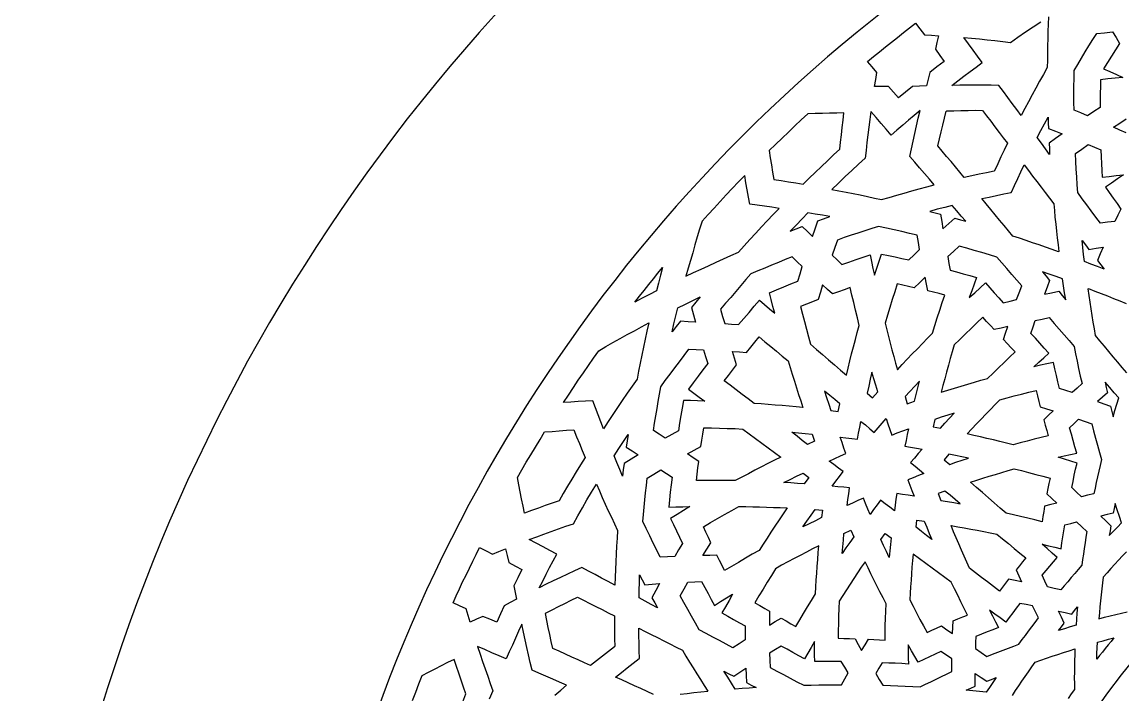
# Model space of a CAD drawing. Extents: x -250 to 250, y -250 to 250.
# Drawn here: x -250 to -99.2, y 74.8 to 166.9 of the extents above; entities that cross this region are included whole.
import ezdxf

# ---------------------------------------------------------------- set-up
doc = ezdxf.new("R2010")
doc.units = 0
doc.header["$MEASUREMENT"] = 0
doc.layers.add('LAYER_1', color=18, linetype='CONTINUOUS')
doc.layers.add('LAYER_2', color=174, linetype='CONTINUOUS')

msp = doc.modelspace()

# ---------------------------------------------------------------- linework, layer by layer
at = {"layer": 'LAYER_1'}
msp.add_lwpolyline([(0, 250, 0.414214), (-250, 0, 0.414214), (0, -250, 0.414214), (250, 0, 0.414214)], format="xyb", close=True, dxfattribs=at)
for points in [[(-109.42, 167.64), (-109.45, 166.64), (-109.48, 165.64), (-109.51, 164.65), (-109.53, 163.66), (-109.55, 162.67), (-109.56, 161.68), (-109.57, 160.69), (-110.09, 159.74), (-110.62, 158.8), (-111.13, 157.86), (-111.65, 156.92), (-112.16, 155.98), (-112.67, 155.05), (-113.15, 154.1), (-113.76, 154.92), (-114.37, 155.75), (-114.98, 156.58), (-115.59, 157.41), (-116.2, 158.24), (-117.26, 158.25), (-118.33, 158.25), (-119.4, 158.26), (-120.48, 158.26), (-121.56, 158.25), (-122.65, 158.24), (-121.82, 158.87), (-120.99, 159.49), (-120.16, 160.12), (-119.32, 160.74), (-118.49, 161.37), (-119.12, 162.22), (-119.75, 163.08), (-120.38, 163.94), (-121.01, 164.79), (-119.95, 164.7), (-118.88, 164.6), (-117.81, 164.48), (-116.74, 164.37), (-115.68, 164.24), (-114.63, 164.12), (-113.6, 164.84), (-112.57, 165.57), (-111.52, 166.26), (-110.47, 166.95)], [(-98.78, 151.71), (-99.65, 152.1), (-100.52, 152.49), (-99.65, 153.06), (-98.79, 153.63)], [(-98.7, 118.81), (-99.31, 119.55), (-99.92, 120.28), (-100.53, 121.02), (-101.14, 121.75), (-101.75, 122.48), (-102.36, 123.22), (-102.97, 123.95), (-103.13, 124.86), (-103.28, 125.77), (-103.43, 126.67), (-103.57, 127.59), (-103.71, 128.5), (-103.85, 129.42), (-103.98, 130.34), (-103.92, 130.31), (-103.93, 130.38), (-103.07, 130.04), (-102.2, 129.71), (-101.34, 129.37), (-100.49, 129.03), (-99.64, 128.68), (-98.78, 128.32)], [(-98.72, 94.31), (-99.27, 93.74), (-99.81, 93.17), (-100.33, 92.59), (-100.86, 92.01), (-101.39, 91.42), (-101.92, 90.84), (-102.03, 90.03), (-102.12, 89.2), (-102.2, 88.38), (-102.28, 87.56), (-102.36, 86.74), (-102.43, 85.93), (-102.5, 85.12), (-101.72, 85.32), (-100.95, 85.51), (-100.17, 85.71), (-99.4, 85.89), (-98.64, 86.08)], [(-177.02, 74.64), (-176.22, 75.34), (-175.42, 76.03), (-176.37, 76.44), (-177.31, 76.85), (-178.25, 77.26), (-179.2, 77.67), (-180.14, 78.08), (-180.38, 79.11), (-180.62, 80.15), (-180.86, 81.19), (-181.1, 82.24), (-181.33, 83.3), (-181.56, 84.36), (-181.99, 83.41), (-182.42, 82.46), (-182.84, 81.51), (-183.27, 80.57), (-183.7, 79.62), (-184.67, 80.04), (-185.65, 80.46), (-186.62, 80.89), (-187.6, 81.31), (-187.26, 80.28), (-186.92, 79.26), (-186.57, 78.25), (-186.22, 77.24), (-185.87, 76.24), (-185.52, 75.24), (-186, 74.07)], [(-163.51, 74.75), (-164.38, 75.15), (-165.25, 75.55), (-166.11, 75.94), (-166.98, 76.34), (-167.85, 76.74), (-168.72, 77.13), (-167.91, 77.77), (-167.11, 78.41), (-166.3, 79.03), (-165.47, 79.65), (-165.47, 79.69), (-165.44, 79.71), (-165.46, 80.73), (-165.48, 81.76), (-165.5, 82.79), (-165.51, 83.82), (-164.66, 83.39), (-163.81, 82.96), (-162.96, 82.53), (-162.11, 82.1), (-161.26, 81.67), (-160.41, 81.23), (-159.55, 80.8), (-159.06, 79.99), (-158.57, 79.18), (-158.07, 78.37), (-157.57, 77.57), (-157.07, 76.77), (-156.56, 75.98), (-156.06, 75.19), (-156.12, 75.18), (-156.09, 75.13), (-157.03, 75.03), (-157.97, 74.94), (-158.91, 74.83), (-159.84, 74.72)], [(-114.34, 74.6), (-113.91, 75.26), (-113.48, 75.91), (-113.05, 76.57), (-112.6, 77.22), (-112.15, 77.86), (-111.69, 78.51), (-111.24, 79.15), (-110.47, 79.43), (-109.69, 79.71), (-108.91, 79.97), (-108.12, 80.23), (-107.34, 80.49), (-106.56, 80.74), (-105.79, 80.98), (-105.81, 80.18), (-105.83, 79.38), (-105.85, 78.59), (-105.86, 77.8), (-105.88, 77.01), (-105.87, 76.22), (-105.86, 75.43), (-106.3, 74.81), (-106.73, 74.19)], [(-189.61, 73.73), (-189.2, 74.81), (-189.53, 75.75), (-189.86, 76.69), (-190.18, 77.64), (-190.5, 78.59), (-190.82, 79.54), (-191.71, 79.1), (-192.59, 78.65), (-193.48, 78.2), (-194.37, 77.74), (-195.26, 77.28), (-195.69, 76.15), (-196.12, 75.01), (-196.55, 73.88)]]:
    msp.add_lwpolyline(points, dxfattribs=at)
for points in [[(-126.14, 158.17), (-127.08, 158.14), (-128.03, 158.1), (-128.99, 157.33), (-129.94, 156.55), (-130.63, 157.31), (-131.31, 158.07), (-132.26, 158.08), (-133.22, 158.1), (-133.07, 159.05), (-132.92, 160.01), (-133.55, 160.77), (-134.18, 161.53), (-133.37, 162.2), (-132.55, 162.85), (-131.74, 163.51), (-130.92, 164.16), (-130.1, 164.82), (-129.28, 165.48), (-128.45, 166.12), (-127.62, 166.75), (-127.01, 165.97), (-126.41, 165.18), (-125.45, 165.12), (-124.49, 165.05), (-124.69, 164.12), (-124.88, 163.18), (-124.29, 162.35), (-123.7, 161.51), (-124.69, 160.77), (-125.65, 160.01), (-125.9, 159.09)], [(-99.68, 164), (-100.23, 163.13), (-100.78, 162.25), (-101.33, 161.38), (-101.87, 160.52), (-100.99, 160.12), (-100.11, 159.72), (-99.23, 159.32), (-100.26, 159.23), (-101.28, 159.14), (-102.3, 159.02), (-102.31, 158.07), (-102.32, 157.11), (-102.33, 156.16), (-102.33, 155.22), (-103.19, 154.65), (-104.06, 154.08), (-104.98, 154.46), (-105.9, 154.83), (-105.92, 155.93), (-105.92, 157.01), (-105.92, 158.09), (-105.91, 159.18), (-105.9, 160.27), (-105.4, 161.12), (-104.9, 161.97), (-104.39, 162.82), (-103.88, 163.68), (-103.35, 164.51), (-102.81, 165.35), (-101.72, 165.46), (-100.63, 165.56), (-100.16, 164.78)], [(-147.04, 145.34), (-146.04, 145.19), (-145.03, 145.03), (-144.02, 144.86), (-143.02, 144.69), (-142.19, 145.5), (-141.36, 146.3), (-140.52, 147.11), (-139.69, 147.91), (-138.85, 148.7), (-138, 149.48), (-137.89, 150.47), (-137.78, 151.47), (-137.66, 152.46), (-137.54, 153.46), (-137.42, 154.47), (-138.4, 154.45), (-139.39, 154.43), (-140.38, 154.4), (-141.38, 154.37), (-142.38, 154.34), (-143.27, 153.52), (-144.16, 152.69), (-145.03, 151.84), (-145.9, 151), (-146.78, 150.15), (-147.65, 149.31), (-147.51, 148.32), (-147.36, 147.33), (-147.2, 146.33)], [(-139.09, 143.98), (-138.11, 143.79), (-137.13, 143.6), (-136.16, 143.4), (-135.19, 143.21), (-134.22, 143), (-133.24, 142.79), (-132.27, 142.57), (-131.24, 142.87), (-130.2, 143.18), (-129.17, 143.48), (-128.15, 143.77), (-127.12, 144.07), (-126.08, 144.34), (-125.05, 144.6), (-125.72, 145.38), (-126.39, 146.16), (-127.07, 146.93), (-127.74, 147.71), (-128.41, 148.49), (-128.19, 149.53), (-127.96, 150.58), (-127.72, 151.63), (-127.49, 152.68), (-127.24, 153.74), (-126.98, 154.78), (-127.79, 154.12), (-128.58, 153.45), (-129.37, 152.77), (-130.16, 152.1), (-130.95, 151.42), (-131.64, 152.23), (-132.34, 153.03), (-133.03, 153.83), (-133.73, 154.64), (-133.88, 153.58), (-134.02, 152.52), (-134.15, 151.46), (-134.27, 150.4), (-134.39, 149.33), (-134.5, 148.27), (-135.43, 147.43), (-136.36, 146.58), (-137.28, 145.73), (-138.19, 144.85)], [(-116.85, 146.52), (-116.86, 146.48), (-117.88, 146.27), (-118.9, 146.05), (-119.93, 145.83), (-120.95, 145.59), (-121.55, 146.32), (-122.15, 147.05), (-122.76, 147.78), (-123.36, 148.5), (-123.97, 149.23), (-124.57, 149.96), (-124.36, 150.91), (-124.13, 151.85), (-123.89, 152.79), (-123.65, 153.74), (-123.41, 154.69), (-123.37, 154.69), (-123.35, 154.74), (-122.37, 154.77), (-121.4, 154.79), (-120.43, 154.81), (-119.45, 154.82), (-118.47, 154.81), (-117.9, 154.06), (-117.32, 153.31), (-116.75, 152.56), (-116.17, 151.8), (-115.6, 151.05), (-115.02, 150.3), (-115.49, 149.37), (-115.93, 148.42), (-116.37, 147.48), (-116.81, 146.53)], [(-109.33, 150.33), (-109.29, 149.55), (-109.25, 148.77), (-109.81, 149.54), (-110.37, 150.31), (-110.94, 151.07), (-110.46, 152.03), (-109.96, 152.96), (-109.46, 153.89), (-109.44, 153.11), (-109.41, 152.34), (-108.47, 151.97), (-107.53, 151.6), (-108.43, 150.97)], [(-99.16, 145.99), (-99.98, 145.42), (-100.79, 144.85), (-101.6, 144.28), (-101.08, 143.53), (-100.55, 142.78), (-100.02, 142.04), (-99.5, 141.29), (-99.92, 140.43), (-100.33, 139.58), (-101.33, 139.47), (-102.31, 139.33), (-102.93, 140.17), (-103.55, 141.02), (-104.17, 141.86), (-104.79, 142.7), (-105.4, 143.54), (-105.48, 144.61), (-105.55, 145.68), (-105.61, 146.75), (-105.66, 147.81), (-105.71, 148.89), (-104.84, 149.5), (-103.96, 150.12), (-103.1, 149.76), (-102.23, 149.4), (-102.2, 148.45), (-102.16, 147.51), (-102.12, 146.57), (-102.07, 145.64), (-101.1, 145.76), (-100.13, 145.88)], [(-108.04, 135.47), (-108.03, 135.41), (-108.91, 135.73), (-109.8, 136.05), (-110.69, 136.36), (-111.59, 136.67), (-112.48, 136.98), (-113.39, 137.28), (-114.28, 137.57), (-114.89, 138.31), (-115.5, 139.04), (-116.11, 139.78), (-116.72, 140.51), (-117.33, 141.24), (-117.94, 141.98), (-118.55, 142.71), (-117.54, 142.93), (-116.54, 143.14), (-115.53, 143.35), (-114.53, 143.55), (-114.51, 143.59), (-114.47, 143.6), (-114.05, 144.53), (-113.63, 145.47), (-113.19, 146.4), (-112.75, 147.33), (-112.17, 146.57), (-111.59, 145.81), (-111.01, 145.05), (-110.43, 144.3), (-109.85, 143.54), (-109.27, 142.78), (-108.69, 142.02), (-108.6, 141.08), (-108.52, 140.15), (-108.42, 139.21), (-108.31, 138.26), (-108.2, 137.32), (-108.09, 136.39), (-107.98, 135.45)], [(-159.06, 132.09), (-158.03, 132.57), (-157, 133.05), (-155.97, 133.52), (-154.95, 133.99), (-153.93, 134.46), (-152.91, 134.92), (-151.88, 135.36), (-151.09, 136.23), (-150.3, 137.1), (-149.51, 137.96), (-148.72, 138.83), (-147.92, 139.69), (-147.1, 140.53), (-146.28, 141.37), (-147.29, 141.52), (-148.3, 141.66), (-149.32, 141.8), (-150.33, 141.94), (-150.51, 142.92), (-150.68, 143.9), (-150.85, 144.89), (-151.02, 145.88), (-151.87, 145), (-152.72, 144.12), (-153.56, 143.23), (-154.38, 142.33), (-155.21, 141.42), (-156.03, 140.52), (-156.85, 139.61), (-157.2, 138.54), (-157.52, 137.46), (-157.83, 136.38), (-158.14, 135.3), (-158.45, 134.23), (-158.76, 133.16)], [(-122.23, 140.04), (-121.48, 139.82), (-120.73, 139.61), (-121.35, 140.33), (-121.97, 141.05), (-122.6, 141.77), (-123.63, 141.51), (-124.66, 141.25), (-125.68, 140.97), (-124.93, 140.77), (-124.18, 140.58), (-124.03, 139.57), (-123.88, 138.57), (-123.06, 139.31)], [(-144.79, 138.25), (-143.96, 138.56), (-143.14, 138.87), (-142.44, 138.2), (-141.75, 137.52), (-141.39, 138.59), (-141.02, 139.66), (-140.21, 139.96), (-139.38, 140.25), (-140.38, 140.43), (-141.37, 140.6), (-142.36, 140.76), (-143.17, 139.93), (-143.98, 139.09)], [(-137.71, 133.67), (-136.74, 134.02), (-135.77, 134.36), (-134.8, 134.7), (-133.82, 135.02), (-133.64, 134.09), (-133.45, 133.15), (-133.25, 132.2), (-132.94, 133.18), (-132.6, 134.15), (-132.26, 135.12), (-131.33, 134.92), (-130.4, 134.72), (-129.48, 134.51), (-128.56, 134.3), (-127.81, 135.02), (-127.06, 135.74), (-127.22, 136.71), (-127.38, 137.69), (-128.44, 137.95), (-129.5, 138.21), (-130.56, 138.45), (-131.62, 138.68), (-132.69, 138.91), (-133.62, 138.61), (-134.56, 138.3), (-135.51, 138), (-136.45, 137.69), (-137.4, 137.37), (-138.33, 137.04), (-138.68, 135.99), (-139.02, 134.95), (-138.36, 134.31)], [(-120.26, 129.16), (-119.52, 129.82), (-118.79, 130.49), (-118.05, 131.16), (-117.44, 130.48), (-116.83, 129.8), (-116.22, 129.12), (-115.61, 128.44), (-114.68, 128.67), (-113.77, 128.88), (-113.42, 129.81), (-113.07, 130.75), (-113.75, 131.54), (-114.43, 132.33), (-115.12, 133.12), (-115.8, 133.91), (-116.48, 134.7), (-117.51, 135.01), (-118.54, 135.32), (-119.57, 135.62), (-120.6, 135.91), (-121.63, 136.2), (-122.43, 135.48), (-123.22, 134.76), (-123.06, 133.83), (-122.9, 132.91), (-121.99, 132.66), (-121.08, 132.42), (-120.18, 132.17), (-119.28, 131.92), (-119.61, 131), (-119.93, 130.07)], [(-102.72, 134.22), (-102.26, 133.62), (-101.8, 133.03), (-102.7, 133.39), (-103.59, 133.75), (-104.49, 134.09), (-104.6, 135.05), (-104.71, 136), (-104.81, 136.96), (-104.35, 136.36), (-103.9, 135.76), (-102.9, 135.9), (-101.91, 136.04), (-102.32, 135.13)], [(-153.76, 125.59), (-152.81, 125.52), (-151.85, 125.45), (-151.14, 126.29), (-150.42, 127.12), (-149.71, 127.96), (-148.99, 128.8), (-148.3, 128.19), (-147.6, 127.59), (-146.9, 126.99), (-147.15, 127.93), (-147.39, 128.87), (-147.64, 129.82), (-146.66, 130.22), (-145.68, 130.62), (-144.71, 131.01), (-143.73, 131.4), (-143.43, 132.41), (-143.13, 133.42), (-143.83, 134.07), (-144.54, 134.73), (-145.47, 134.35), (-146.4, 133.97), (-147.34, 133.59), (-148.28, 133.2), (-149.22, 132.81), (-150.17, 132.42), (-150.86, 131.61), (-151.55, 130.8), (-152.25, 129.99), (-152.94, 129.18), (-153.63, 128.37), (-154.32, 127.56), (-154.04, 126.57)], [(-163.1, 130.07), (-164.08, 129.56), (-165.07, 129.06), (-166.06, 128.54), (-165.43, 129.34), (-164.8, 130.13), (-164.17, 130.92), (-163.53, 131.71), (-162.9, 132.49), (-162.27, 133.28), (-162.55, 132.21), (-162.82, 131.13)], [(-130.1, 119.23), (-129.43, 119.96), (-128.75, 120.7), (-128.06, 121.42), (-127.37, 122.14), (-126.67, 122.85), (-125.98, 123.57), (-125.29, 124.29), (-124.97, 125.33), (-124.64, 126.37), (-124.31, 127.41), (-123.97, 128.45), (-123.63, 129.5), (-124.39, 129.69), (-125.16, 129.88), (-125.93, 130.06), (-126.12, 130.99), (-126.3, 131.93), (-127.05, 131.21), (-127.79, 130.49), (-128.57, 130.67), (-129.34, 130.84), (-130.13, 131.02), (-130.47, 129.95), (-130.81, 128.87), (-131.13, 127.79), (-131.46, 126.72), (-131.78, 125.65), (-131.55, 124.73), (-131.33, 123.81), (-131.09, 122.89), (-130.85, 121.97), (-130.6, 121.05), (-130.35, 120.14)], [(-108, 130.02), (-107.52, 129.44), (-107.04, 128.86), (-107.2, 129.81), (-107.34, 130.75), (-107.47, 131.7), (-108.38, 132.03), (-109.3, 132.35), (-110.21, 132.66), (-109.73, 132.09), (-109.25, 131.51), (-109.6, 130.57), (-109.95, 129.63), (-108.98, 129.82)], [(-137.09, 118.51), (-136.86, 119.49), (-136.63, 120.47), (-136.38, 121.44), (-136.12, 122.41), (-135.86, 123.38), (-135.6, 124.36), (-135.33, 125.34), (-135.59, 126.37), (-135.85, 127.41), (-136.09, 128.45), (-136.33, 129.48), (-136.56, 130.52), (-137.38, 130.23), (-138.19, 129.94), (-139, 129.64), (-139.68, 130.27), (-140.36, 130.9), (-140.65, 129.89), (-140.94, 128.88), (-141.75, 128.57), (-142.56, 128.25), (-143.37, 127.93), (-143.11, 126.89), (-142.85, 125.85), (-142.57, 124.81), (-142.28, 123.78), (-141.99, 122.74), (-141.18, 122.04), (-140.36, 121.33), (-139.54, 120.63), (-138.73, 119.92), (-137.91, 119.21)], [(-157.74, 125.79), (-158.77, 125.84), (-159.81, 125.9), (-160.39, 125.17), (-160.97, 124.43), (-160.71, 125.53), (-160.44, 126.63), (-160.17, 127.73), (-159.15, 128.24), (-158.14, 128.74), (-157.13, 129.24), (-157.71, 128.51), (-158.3, 127.78), (-158.02, 126.78)], [(-164.16, 125.67), (-164.41, 124.56), (-164.65, 123.45), (-164.89, 122.35), (-165.12, 121.25), (-165.35, 120.16), (-165.56, 119.05), (-165.76, 117.94), (-166.43, 116.98), (-167.11, 116.02), (-167.78, 115.06), (-168.45, 114.1), (-169.09, 113.12), (-169.74, 112.14), (-170.38, 111.16), (-170.74, 112.11), (-171.11, 113.06), (-171.47, 114.01), (-171.82, 114.97), (-172.82, 114.93), (-173.82, 114.88), (-174.83, 114.83), (-175.83, 114.77), (-175.16, 115.79), (-174.49, 116.82), (-173.82, 117.84), (-173.12, 118.84), (-172.41, 119.85), (-171.71, 120.85), (-171.01, 121.85), (-170.04, 122.42), (-169.07, 122.98), (-168.09, 123.53), (-167.1, 124.07), (-166.12, 124.61), (-165.14, 125.14)], [(-114.98, 125.19), (-115.91, 124.97), (-116.84, 124.75), (-117.37, 125.31), (-117.9, 125.88), (-118.42, 126.44), (-119.21, 125.69), (-119.99, 124.93), (-120.77, 124.17), (-121.55, 123.41), (-122.34, 122.66), (-122.6, 121.73), (-122.86, 120.79), (-123.12, 119.87), (-123.37, 118.94), (-123.62, 118.02), (-123.86, 117.1), (-124.1, 116.18), (-123.19, 116.46), (-122.28, 116.74), (-121.37, 117.01), (-120.46, 117.28), (-119.56, 117.55), (-118.66, 117.81), (-117.76, 118.07), (-117.01, 118.8), (-116.26, 119.53), (-115.5, 120.26), (-114.75, 120.98), (-113.99, 121.71), (-114.52, 122.27), (-115.05, 122.83), (-115.57, 123.4), (-115.28, 124.29)], [(-111.42, 119.66), (-110.74, 120.28), (-110.06, 120.9), (-109.38, 121.52), (-109.99, 122.2), (-110.6, 122.88), (-111.21, 123.56), (-111.82, 124.24), (-111.53, 125.13), (-111.23, 126.01), (-110.27, 126.21), (-109.31, 126.4), (-108.63, 125.61), (-107.94, 124.82), (-107.26, 124.03), (-106.58, 123.24), (-105.89, 122.45), (-105.69, 121.43), (-105.49, 120.42), (-105.28, 119.41), (-105.05, 118.39), (-104.82, 117.37), (-105.5, 116.75), (-106.19, 116.13), (-107.05, 116.42), (-107.91, 116.7), (-108.12, 117.58), (-108.32, 118.47), (-108.53, 119.36), (-108.72, 120.25), (-109.62, 120.06), (-110.52, 119.86)], [(-143.04, 114.07), (-143.99, 114.16), (-144.94, 114.25), (-145.9, 114.34), (-146.86, 114.42), (-147.82, 114.5), (-148.77, 114.56), (-149.72, 114.63), (-150.54, 115.25), (-151.36, 115.88), (-152.17, 116.5), (-152.99, 117.13), (-153.81, 117.75), (-153.26, 118.48), (-152.7, 119.2), (-152.13, 119.91), (-152.41, 120.84), (-152.69, 121.77), (-151.72, 121.7), (-150.75, 121.62), (-150.18, 122.34), (-149.61, 123.05), (-149.03, 123.75), (-148.24, 123.1), (-147.45, 122.44), (-146.66, 121.78), (-145.87, 121.13), (-145.08, 120.47), (-144.8, 119.55), (-144.52, 118.63), (-144.22, 117.71), (-143.93, 116.79), (-143.64, 115.88), (-143.34, 114.97)], [(-156.67, 121.97), (-156.38, 121.05), (-156.09, 120.12), (-156.75, 119.24), (-157.41, 118.36), (-158.07, 117.48), (-158.73, 116.6), (-157.99, 116.06), (-157.24, 115.51), (-156.5, 114.96), (-157.47, 115), (-158.45, 115.03), (-159.41, 115.04), (-159.59, 114), (-159.76, 112.96), (-159.93, 111.92), (-160.1, 110.89), (-161.01, 110.38), (-161.93, 109.86), (-162.73, 110.4), (-163.52, 110.94), (-163.36, 111.93), (-163.19, 112.92), (-163.02, 113.92), (-162.85, 114.92), (-162.68, 115.92), (-162.5, 116.93), (-161.89, 117.8), (-161.25, 118.65), (-160.61, 119.5), (-159.97, 120.35), (-159.33, 121.21), (-158.69, 122.06), (-157.68, 122.02)], [(-133.5, 115.4), (-132.8, 116.22), (-133.07, 117.12), (-133.34, 118.01), (-133.59, 118.9), (-133.83, 117.96), (-134.04, 117.01), (-134.26, 116.06)], [(-128.75, 114.6), (-127.76, 114.94), (-127.54, 115.86), (-127.32, 116.78), (-127.09, 117.7), (-127.74, 116.99), (-128.39, 116.28), (-129.04, 115.57)], [(-139.21, 113.65), (-138.2, 113.53), (-137.98, 114.58), (-138.68, 115.16), (-139.38, 115.74), (-140.08, 116.32), (-139.8, 115.43), (-139.51, 114.54)], [(-120.53, 110.46), (-119.91, 111.15), (-119.29, 111.83), (-118.65, 112.5), (-118.01, 113.16), (-117.36, 113.82), (-116.72, 114.49), (-116.08, 115.15), (-115.09, 115.42), (-114.09, 115.67), (-113.1, 115.92), (-112.11, 116.16), (-111.12, 116.4), (-110.93, 115.66), (-110.74, 114.91), (-110.55, 114.17), (-109.67, 113.91), (-108.79, 113.64), (-109.43, 113.02), (-110.07, 112.4), (-109.87, 111.67), (-109.66, 110.93), (-109.46, 110.21), (-110.42, 109.97), (-111.38, 109.73), (-112.34, 109.47), (-113.3, 109.22), (-114.27, 108.96), (-115.16, 109.19), (-116.06, 109.42), (-116.95, 109.64), (-117.84, 109.85), (-118.74, 110.06), (-119.63, 110.26)], [(-100.91, 114.24), (-100.74, 113.52), (-100.56, 112.8), (-100.32, 113.67), (-100.05, 114.52), (-99.78, 115.38), (-100.4, 116.1), (-101.02, 116.82), (-101.65, 117.54), (-101.49, 116.82), (-101.33, 116.1), (-102.03, 115.5), (-102.7, 114.88), (-101.81, 114.56)], [(-124.21, 111.24), (-123.59, 111.93), (-122.97, 112.62), (-122.34, 113.3), (-123.22, 113.01), (-124.1, 112.73), (-124.98, 112.43), (-125.2, 111.44)], [(-127.83, 101.94), (-128.62, 102.06), (-129.4, 102.17), (-130.19, 102.29), (-130.31, 101.5), (-130.42, 100.71), (-130.52, 99.92), (-131.15, 100.4), (-131.77, 100.88), (-132.4, 101.36), (-132.88, 100.72), (-133.37, 100.08), (-133.85, 99.43), (-134.16, 100.16), (-134.46, 100.9), (-134.77, 101.64), (-135.51, 101.31), (-136.25, 100.98), (-136.99, 100.64), (-136.88, 101.45), (-136.77, 102.25), (-136.66, 103.06), (-137.45, 103.14), (-138.25, 103.22), (-139.05, 103.3), (-138.55, 103.96), (-138.05, 104.63), (-137.54, 105.3), (-138.17, 105.78), (-138.8, 106.26), (-139.43, 106.74), (-138.67, 107.09), (-137.91, 107.43), (-137.15, 107.75), (-137.42, 108.5), (-137.69, 109.26), (-137.96, 110.02), (-137.16, 109.92), (-136.36, 109.83), (-135.56, 109.73), (-135.41, 110.54), (-135.26, 111.37), (-135.1, 112.18), (-134.49, 111.68), (-133.88, 111.17), (-133.28, 110.67), (-132.73, 111.31), (-132.19, 111.94), (-131.65, 112.58), (-131.4, 111.82), (-131.15, 111.06), (-130.89, 110.3), (-130.13, 110.59), (-129.36, 110.87), (-128.6, 111.16), (-128.76, 110.36), (-128.92, 109.57), (-129.08, 108.77), (-128.29, 108.64), (-127.51, 108.51), (-126.72, 108.37), (-127.25, 107.76), (-127.77, 107.14), (-128.29, 106.53), (-127.69, 106.03), (-127.08, 105.52), (-126.47, 105.02), (-127.21, 104.74), (-127.95, 104.45), (-128.69, 104.16), (-128.4, 103.42), (-128.12, 102.68)], [(-106.22, 103.11), (-106.05, 103.95), (-105.88, 104.78), (-105.7, 105.62), (-105.5, 106.45), (-106.37, 106.73), (-107.24, 106.99), (-108.1, 107.25), (-107.25, 107.45), (-106.4, 107.64), (-105.55, 107.82), (-105.79, 108.68), (-106.04, 109.55), (-106.28, 110.41), (-106.52, 111.28), (-105.91, 111.88), (-105.28, 112.47), (-104.38, 112.17), (-103.49, 111.86), (-103.23, 110.87), (-102.97, 109.89), (-102.7, 108.9), (-102.42, 107.91), (-102.13, 106.93), (-102.32, 106.14), (-102.5, 105.35), (-102.69, 104.57), (-102.86, 103.79), (-103.04, 103.02), (-103.2, 102.23), (-104.05, 102.04), (-104.91, 101.84), (-105.57, 102.48)], [(-174.42, 111.02), (-174.05, 110.07), (-173.66, 109.12), (-173.27, 108.17), (-172.88, 107.23), (-173.49, 106.24), (-174.09, 105.26), (-174.69, 104.27), (-175.29, 103.28), (-175.86, 102.27), (-176.44, 101.27), (-177.38, 100.95), (-178.33, 100.62), (-179.28, 100.28), (-180.23, 99.95), (-181.19, 99.61), (-181.38, 100.57), (-181.58, 101.54), (-181.77, 102.51), (-181.96, 103.48), (-182.15, 104.46), (-181.54, 105.52), (-180.94, 106.57), (-180.32, 107.61), (-179.68, 108.65), (-179.05, 109.68), (-178.42, 110.72), (-177.41, 110.8), (-176.42, 110.88), (-175.42, 110.95)], [(-167, 110.39), (-167.12, 109.52), (-167.25, 108.65), (-166.43, 108.12), (-165.62, 107.59), (-166.58, 107.01), (-167.55, 106.42), (-167.65, 105.54), (-167.74, 104.67), (-168.14, 105.6), (-168.53, 106.54), (-168.92, 107.47), (-168.28, 108.44), (-167.64, 109.42)], [(-146.05, 107.29), (-146.96, 106.85), (-147.84, 106.39), (-148.73, 105.93), (-149.63, 105.47), (-150.52, 105), (-151.42, 104.53), (-152.32, 104.05), (-153.38, 104.07), (-154.44, 104.08), (-155.5, 104.09), (-156.57, 104.09), (-157.64, 104.09), (-157.53, 104.95), (-157.43, 105.81), (-157.32, 106.67), (-158.09, 107.19), (-158.86, 107.71), (-157.94, 108.22), (-157.02, 108.73), (-156.89, 109.58), (-156.75, 110.44), (-156.62, 111.31), (-155.55, 111.28), (-154.48, 111.25), (-153.41, 111.22), (-152.34, 111.18), (-151.27, 111.12), (-150.4, 110.48), (-149.53, 109.84), (-148.66, 109.2), (-147.79, 108.57), (-146.92, 107.93)], [(-141.78, 110.44), (-141.44, 109.47), (-142.4, 109.02), (-143.13, 109.57), (-143.85, 110.13), (-144.57, 110.68), (-143.64, 110.61), (-142.72, 110.53)], [(-122.93, 106.27), (-122.08, 106.57), (-121.24, 106.86), (-120.37, 107.13), (-121.26, 107.32), (-122.16, 107.51), (-123.04, 107.68), (-123.69, 106.92)], [(-120.1, 103.82), (-119.24, 104.1), (-118.39, 104.39), (-117.53, 104.65), (-116.67, 104.91), (-115.81, 105.17), (-114.95, 105.42), (-114.1, 105.67), (-113.12, 105.43), (-112.14, 105.18), (-111.16, 104.91), (-110.18, 104.65), (-109.2, 104.37), (-109.35, 103.67), (-109.5, 102.96), (-109.63, 102.25), (-108.95, 101.61), (-108.28, 100.98), (-109.1, 100.76), (-109.94, 100.53), (-110.06, 99.83), (-110.18, 99.12), (-110.3, 98.42), (-111.28, 98.66), (-112.26, 98.91), (-113.24, 99.14), (-114.21, 99.36), (-115.2, 99.58), (-116.01, 100.29), (-116.83, 100.99), (-117.65, 101.7), (-118.46, 102.41), (-119.28, 103.11)], [(-160.97, 104.51), (-161.09, 103.49), (-161.22, 102.47), (-161.32, 101.44), (-161.41, 100.41), (-160.45, 100.44), (-159.5, 100.47), (-158.55, 100.5), (-159.42, 99.96), (-160.29, 99.42), (-161.16, 98.88), (-160.76, 98.02), (-160.36, 97.16), (-159.95, 96.3), (-159.55, 95.45), (-160.09, 94.57), (-160.6, 93.66), (-161.59, 93.61), (-162.58, 93.55), (-163.07, 94.52), (-163.55, 95.5), (-164.03, 96.48), (-164.5, 97.47), (-164.96, 98.45), (-164.87, 99.43), (-164.78, 100.41), (-164.69, 101.4), (-164.59, 102.39), (-164.49, 103.38), (-164.39, 104.38), (-163.45, 104.94), (-162.5, 105.51), (-161.74, 105.01)], [(-142.22, 104.48), (-142.87, 103.61), (-143.79, 103.67), (-144.71, 103.73), (-145.64, 103.78), (-144.77, 104.22), (-143.91, 104.65), (-143.03, 105.07)], [(-171.32, 103.56), (-170.92, 102.65), (-170.52, 101.74), (-170.12, 100.84), (-169.7, 99.93), (-169.28, 99.03), (-168.85, 98.13), (-168.42, 97.23), (-168.49, 96.15), (-168.56, 95.08), (-168.63, 94.01), (-168.69, 92.94), (-168.73, 91.87), (-168.77, 90.8), (-168.8, 89.73), (-169.71, 90.22), (-170.61, 90.7), (-171.52, 91.18), (-172.43, 91.66), (-173.34, 92.15), (-174.31, 91.7), (-175.28, 91.24), (-176.26, 90.78), (-177.23, 90.32), (-178.19, 89.84), (-179.15, 89.35), (-178.69, 90.28), (-178.22, 91.21), (-177.74, 92.13), (-177.25, 93.05), (-176.76, 93.97), (-177.7, 94.47), (-178.64, 94.97), (-179.58, 95.46), (-180.52, 95.96), (-179.51, 96.34), (-178.51, 96.72), (-177.52, 97.08), (-176.51, 97.44), (-175.5, 97.79), (-174.49, 98.13), (-173.87, 99.22), (-173.24, 100.32), (-172.62, 101.41), (-171.98, 102.49)], [(-124.15, 101.35), (-123.26, 101.2), (-122.37, 101.04), (-121.49, 100.88), (-122.19, 101.46), (-122.89, 102.04), (-123.59, 102.62), (-124.51, 102.28)], [(-145.19, 100.31), (-145.76, 99.49), (-146.32, 98.66), (-146.87, 97.83), (-147.42, 96.99), (-147.96, 96.16), (-148.51, 95.33), (-149.06, 94.49), (-149.99, 93.95), (-150.93, 93.4), (-151.88, 92.84), (-152.82, 92.28), (-153.77, 91.72), (-154.12, 92.42), (-154.48, 93.12), (-154.82, 93.83), (-155.78, 93.81), (-156.74, 93.78), (-156.2, 94.66), (-155.66, 95.54), (-156, 96.26), (-156.34, 96.98), (-156.68, 97.7), (-155.72, 98.29), (-154.75, 98.85), (-153.77, 99.41), (-152.79, 99.96), (-151.82, 100.51), (-150.87, 100.49), (-149.92, 100.48), (-148.98, 100.45), (-148.04, 100.43), (-147.09, 100.39), (-146.14, 100.35)], [(-140.37, 100.01), (-140.49, 98.98), (-141.33, 98.56), (-142.19, 98.14), (-143.04, 97.72), (-142.49, 98.51), (-141.93, 99.3), (-141.38, 100.08)], [(-101.09, 96.53), (-100.52, 97.11), (-99.96, 97.69), (-99.39, 98.28), (-99.69, 99.15), (-99.99, 100.03), (-100.28, 100.9), (-100.41, 100.24), (-100.54, 99.57), (-101.39, 99.39), (-102.25, 99.2), (-101.55, 98.52), (-100.85, 97.85), (-100.97, 97.19)], [(-126.44, 98.49), (-126.09, 97.65), (-125.74, 96.82), (-125.38, 95.99), (-126.1, 96.54), (-126.82, 97.09), (-127.54, 97.65), (-127.43, 98.63)], [(-109.54, 89.47), (-109.91, 90.28), (-110.27, 91.1), (-109.75, 91.71), (-109.23, 92.31), (-108.71, 92.92), (-108.2, 93.53), (-108.89, 94.13), (-109.59, 94.73), (-110.29, 95.34), (-109.42, 95.12), (-108.55, 94.91), (-107.69, 94.69), (-107.57, 95.51), (-107.44, 96.33), (-107.31, 97.15), (-107.17, 97.98), (-106.37, 98.19), (-105.56, 98.4), (-104.86, 97.74), (-104.16, 97.09), (-104.28, 96.31), (-104.4, 95.53), (-104.51, 94.76), (-104.63, 93.99), (-104.74, 93.22), (-104.85, 92.45), (-105.33, 91.89), (-105.81, 91.32), (-106.29, 90.76), (-106.78, 90.19), (-107.26, 89.63), (-107.74, 89.06), (-108.64, 89.27)], [(-136.09, 96.34), (-136.63, 95.58), (-137.16, 94.82), (-137.69, 94.07), (-137.6, 94.98), (-137.51, 95.9), (-137.42, 96.82), (-136.5, 97.26)], [(-130.97, 96.21), (-131.07, 95.31), (-131.15, 94.41), (-131.23, 93.51), (-131.61, 94.34), (-131.99, 95.17), (-132.37, 96), (-131.77, 96.8)], [(-113.1, 90.19), (-113.98, 90.37), (-114.87, 90.54), (-115.3, 90.01), (-115.72, 89.46), (-116.14, 88.91), (-116.95, 89.54), (-117.77, 90.16), (-118.59, 90.79), (-119.4, 91.41), (-120.22, 92.04), (-120.6, 92.87), (-120.97, 93.71), (-121.34, 94.54), (-121.7, 95.37), (-122.05, 96.21), (-122.41, 97.05), (-122.76, 97.89), (-121.85, 97.74), (-120.95, 97.58), (-120.06, 97.42), (-119.16, 97.25), (-118.27, 97.08), (-117.38, 96.91), (-116.49, 96.73), (-115.7, 96.07), (-114.91, 95.42), (-114.12, 94.76), (-113.33, 94.1), (-112.53, 93.45), (-112.97, 92.91), (-113.4, 92.38), (-113.83, 91.84), (-113.47, 91.01)], [(-140.88, 95.13), (-141.72, 94.7), (-142.56, 94.25), (-143.41, 93.81), (-144.26, 93.36), (-145.11, 92.9), (-145.96, 92.44), (-146.8, 91.97), (-147.36, 91.04), (-147.93, 90.11), (-148.5, 89.19), (-149.07, 88.26), (-149.61, 87.31), (-148.95, 86.92), (-148.28, 86.54), (-147.61, 86.15), (-147.63, 85.19), (-147.64, 84.23), (-146.83, 84.73), (-146.01, 85.21), (-145.35, 84.82), (-144.68, 84.44), (-144.02, 84.05), (-143.49, 84.96), (-142.95, 85.85), (-142.4, 86.74), (-141.85, 87.64), (-141.31, 88.53), (-141.27, 89.47), (-141.21, 90.41), (-141.15, 91.35), (-141.09, 92.29), (-141.02, 93.23), (-140.95, 94.18)], [(-182.28, 87.78), (-183.12, 87.34), (-183.96, 86.9), (-184.48, 85.78), (-184.98, 84.66), (-185.93, 85.05), (-186.87, 85.44), (-187.74, 85.04), (-188.62, 84.64), (-188.89, 85.56), (-189.16, 86.48), (-190.06, 86.89), (-190.96, 87.31), (-190.53, 88.26), (-190.1, 89.22), (-189.65, 90.16), (-189.18, 91.11), (-188.72, 92.05), (-188.26, 92.99), (-187.8, 93.93), (-187.34, 94.87), (-186.45, 94.43), (-185.57, 93.98), (-184.68, 94.35), (-183.78, 94.7), (-183.56, 93.77), (-183.32, 92.84), (-182.43, 92.34), (-181.54, 91.85), (-182.08, 90.74), (-182.62, 89.64), (-182.45, 88.71)], [(-127.94, 93.99), (-128.04, 93.09), (-128.11, 92.19), (-128.18, 91.29), (-128.24, 90.39), (-128.3, 89.5), (-128.36, 88.61), (-128.42, 87.72), (-127.96, 86.82), (-127.49, 85.92), (-127.01, 85.02), (-126.54, 84.13), (-126.05, 83.24), (-125.4, 83.54), (-124.74, 83.84), (-124.08, 84.13), (-123.32, 83.61), (-122.55, 83.09), (-122.52, 83.95), (-122.48, 84.81), (-121.82, 85.09), (-121.15, 85.36), (-120.49, 85.63), (-120.95, 86.53), (-121.4, 87.43), (-121.85, 88.34), (-122.29, 89.24), (-122.72, 90.15), (-123.59, 90.79), (-124.46, 91.43), (-125.33, 92.07), (-126.2, 92.71), (-127.07, 93.35)], [(-134.52, 92.93), (-135.05, 92.18), (-135.57, 91.41), (-136.07, 90.64), (-136.58, 89.87), (-137.09, 89.09), (-137.6, 88.32), (-138.1, 87.55), (-138.13, 86.51), (-138.16, 85.49), (-138.18, 84.47), (-138.2, 83.45), (-138.22, 82.44), (-137.45, 82.42), (-136.68, 82.39), (-135.91, 82.37), (-135.46, 81.57), (-135, 80.78), (-134.54, 81.54), (-134.07, 82.3), (-133.31, 82.26), (-132.55, 82.22), (-131.79, 82.18), (-131.79, 83.18), (-131.76, 84.17), (-131.73, 85.16), (-131.69, 86.16), (-131.65, 87.16), (-132.07, 87.97), (-132.49, 88.79), (-132.91, 89.62), (-133.32, 90.45), (-133.73, 91.27), (-134.12, 92.1)], [(-163.72, 88), (-163.34, 87.32), (-162.97, 86.63), (-163.81, 87.08), (-164.65, 87.53), (-165.49, 87.97), (-165.47, 89.03), (-165.44, 90.1), (-165.41, 91.16), (-165.05, 90.47), (-164.68, 89.78), (-163.68, 89.87), (-162.67, 89.94), (-163.2, 88.97)], [(-152.67, 88.5), (-153.16, 87.64), (-153.66, 86.77), (-154.15, 85.91), (-153.35, 85.46), (-152.55, 85.02), (-151.75, 84.57), (-150.95, 84.13), (-150.97, 83.18), (-150.96, 82.23), (-151.79, 81.69), (-152.63, 81.14), (-153.55, 81.63), (-154.47, 82.12), (-155.39, 82.61), (-156.31, 83.1), (-157.24, 83.59), (-157.77, 84.52), (-158.3, 85.45), (-158.82, 86.39), (-159.35, 87.34), (-159.86, 88.28), (-159.33, 89.21), (-158.8, 90.14), (-157.86, 90.19), (-156.92, 90.24), (-156.48, 89.4), (-156.04, 88.58), (-155.6, 87.75), (-155.16, 86.93), (-154.33, 87.46), (-153.5, 87.98)], [(-168.85, 81.31), (-168.85, 81.27), (-169.68, 80.64), (-170.51, 80), (-171.31, 79.35), (-172.12, 78.69), (-172.98, 79.08), (-173.85, 79.48), (-174.71, 79.87), (-175.57, 80.27), (-176.43, 80.66), (-177.29, 81.05), (-177.51, 82), (-177.72, 82.96), (-177.93, 83.92), (-178.13, 84.87), (-178.31, 85.83), (-178.27, 85.85), (-178.28, 85.9), (-177.4, 86.34), (-176.53, 86.78), (-175.66, 87.22), (-174.79, 87.65), (-173.92, 88.08), (-173.08, 87.65), (-172.23, 87.22), (-171.39, 86.8), (-170.54, 86.37), (-169.7, 85.94), (-168.85, 85.51), (-168.85, 84.46), (-168.84, 83.42), (-168.83, 82.38), (-168.82, 81.34)], [(-111.61, 86.89), (-112.48, 87.06), (-113.34, 87.23), (-113.82, 86.59), (-114.3, 85.95), (-114.78, 85.31), (-115.26, 84.67), (-116.01, 85.22), (-116.75, 85.76), (-117.49, 86.31), (-117.09, 85.51), (-116.69, 84.71), (-116.28, 83.91), (-117.05, 83.61), (-117.82, 83.31), (-118.6, 83), (-119.38, 82.69), (-119.4, 81.85), (-119.42, 81.02), (-118.63, 80.48), (-117.84, 79.94), (-117.1, 80.24), (-116.37, 80.52), (-115.64, 80.81), (-114.91, 81.09), (-114.18, 81.36), (-113.46, 81.64), (-113.03, 82.25), (-112.58, 82.84), (-112.13, 83.43), (-111.69, 84.03), (-111.24, 84.62), (-110.8, 85.22), (-111.21, 86.05)], [(-105.62, 84.23), (-106.42, 83.99), (-107.22, 83.75), (-108.02, 83.51), (-107.64, 84), (-107.25, 84.49), (-107.65, 85.33), (-108.05, 86.17), (-107.14, 85.96), (-106.23, 85.75), (-105.84, 86.24), (-105.45, 86.73), (-105.51, 85.89), (-105.57, 85.06)], [(-141.45, 81.99), (-141.91, 81.19), (-142.36, 80.39), (-142.82, 79.6), (-143.62, 80.04), (-144.42, 80.49), (-145.22, 80.93), (-146.01, 81.38), (-146.82, 80.89), (-147.6, 80.4), (-147.58, 79.42), (-147.55, 78.44), (-146.63, 77.95), (-145.71, 77.46), (-144.79, 76.97), (-143.86, 76.48), (-142.94, 75.99), (-141.9, 76.02), (-140.87, 76.04), (-139.83, 76.06), (-138.8, 76.07), (-137.76, 76.08), (-137.31, 76.88), (-136.85, 77.68), (-137.32, 78.46), (-137.79, 79.24), (-138.69, 79.24), (-139.6, 79.25), (-140.52, 79.25), (-141.43, 79.24), (-141.44, 80.15), (-141.45, 81.07)], [(-124.17, 80.62), (-124.94, 80.26), (-125.72, 79.91), (-126.49, 79.54), (-127.26, 79.17), (-127.71, 79.95), (-128.17, 80.74), (-128.62, 81.53), (-128.62, 80.65), (-128.61, 79.77), (-128.6, 78.9), (-129.5, 78.96), (-130.4, 79.01), (-131.3, 79.05), (-132.2, 79.09), (-132.65, 78.36), (-133.08, 77.61), (-132.58, 76.8), (-132.08, 76), (-131.06, 75.97), (-130.04, 75.93), (-129.02, 75.89), (-128, 75.84), (-126.98, 75.78), (-126.25, 76.14), (-125.52, 76.49), (-124.8, 76.84), (-124.08, 77.18), (-123.36, 77.53), (-122.64, 77.87), (-122.64, 78.74), (-122.63, 79.62), (-123.4, 80.12)], [(-101.63, 81.04), (-102.02, 80.55), (-102.41, 80.07), (-102.8, 79.57), (-102.77, 80.35), (-102.73, 81.12), (-102.69, 81.89), (-101.94, 82.1), (-101.2, 82.31), (-100.45, 82.51), (-100.84, 82.02), (-101.23, 81.53)], [(-150.79, 76.36), (-150.12, 76.02), (-149.45, 75.69), (-150.4, 75.62), (-151.35, 75.55), (-152.31, 75.47), (-152.83, 76.28), (-153.35, 77.1), (-153.86, 77.92), (-153.19, 77.58), (-152.52, 77.24), (-151.69, 77.8), (-150.85, 78.35), (-150.83, 77.36)], [(-116.6, 77.07), (-117.05, 76.39), (-117.49, 75.71), (-117.94, 75.03), (-118.85, 75.13), (-119.76, 75.22), (-120.68, 75.31), (-120.06, 75.59), (-119.45, 75.87), (-119.46, 76.74), (-119.47, 77.61), (-118.65, 77.08), (-117.84, 76.55), (-117.22, 76.81)]]:
    msp.add_lwpolyline(points, close=True, dxfattribs=at)
at = {"layer": 'LAYER_2'}
for points in [[(214, 0, 0.414214), (0, 214, 0.414214), (-214, 0, 0.414214), (0, -214, 0.414214)], [(-126, 0, -0.414214), (0, 126, -0.414214), (126, 0, -0.414214), (0, -126, -0.414214)]]:
    msp.add_lwpolyline(points, format="xyb", close=True, dxfattribs=at)

doc.saveas('drawing.dxf')
